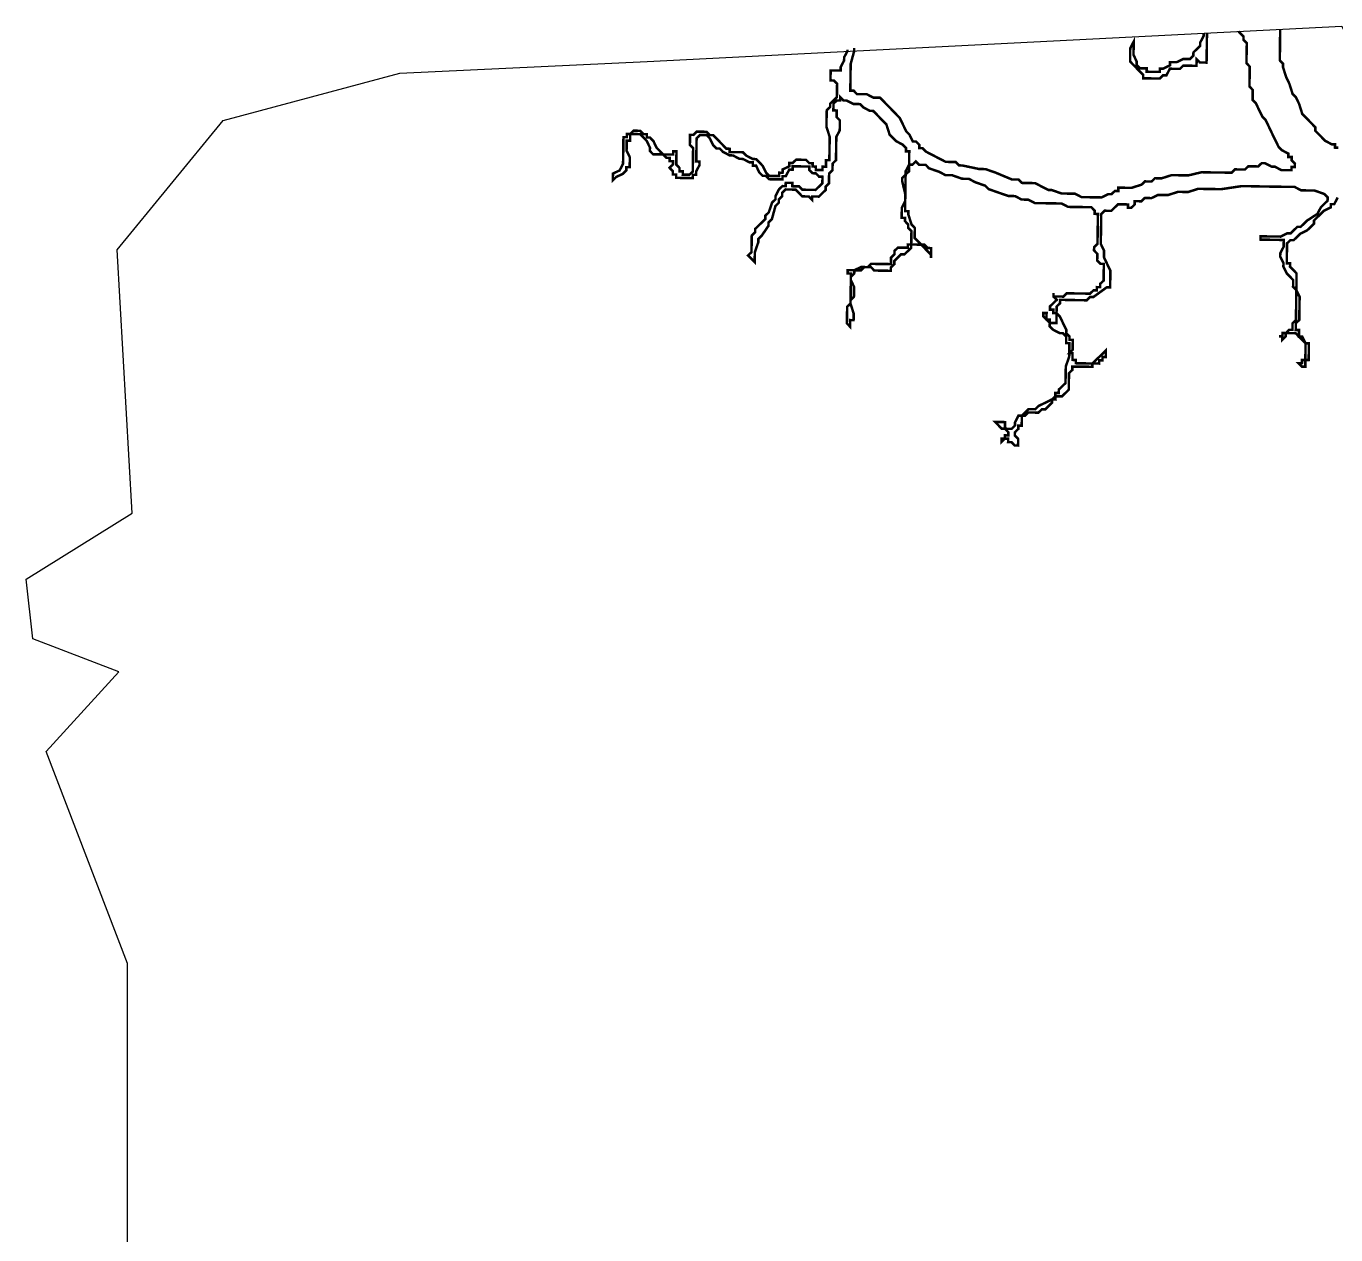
# Model space of a CAD drawing. Header units: metres. Extents: x 266585 to 279238, y 2117616 to 2127268.
# Drawn here: x 266612 to 268180, y 2125820 to 2127268 of the extents above; entities that cross this region are included whole.
import ezdxf

# ---------------------------------------------------------------- set-up
doc = ezdxf.new("R2010")
doc.units = ezdxf.units.M
doc.layers.add('LOW TIDE LINE', color=5, linetype='Continuous')
doc.layers.add('village', color=3, linetype='Continuous')

msp = doc.modelspace()

# ---------------------------------------------------------------- linework, layer by layer
at = {"color": 3}
msp.add_lwpolyline([(266848, 2127154.9), (267059.5, 2127211.3)], dxfattribs=at)
at = {"layer": 'LOW TIDE LINE', "const_width": 3}
for points in [[(268113.5, 2127264), (268113.4, 2127258.6), (268113.3, 2127250.7), (268113.3, 2127246.7), (268113.2, 2127238.7), (268113.1, 2127234.8), (268113, 2127230.8), (268113, 2127226.8), (268116.9, 2127222.8), (268116.8, 2127218.8), (268120.6, 2127206.8), (268124.5, 2127198.7), (268128.3, 2127186.7), (268132.2, 2127182.7), (268136.1, 2127174.7), (268139.9, 2127162.7), (268143.8, 2127158.6), (268147.8, 2127154.6), (268151.7, 2127150.6), (268155.6, 2127146.5), (268155.5, 2127142.5), (268159.5, 2127138.5), (268167.3, 2127130.4), (268175.2, 2127126.3), (268179.2, 2127126.3), (268179.1, 2127122.3), (268183.1, 2127122.2)], [(267603.5, 2127241.7), (267603.5, 2127238.2), (267599.2, 2127222.4), (267599.2, 2127218.4), (267599.1, 2127214.4), (267599, 2127206.4), (267599, 2127202.4), (267598.9, 2127198.5), (267598.8, 2127194.5), (267598.8, 2127190.5), (267602.8, 2127190.4), (267606.7, 2127186.4), (267618.6, 2127186.2), (267626.5, 2127182.1), (267634.5, 2127182), (267638.4, 2127178), (267642.3, 2127173.9), (267646.3, 2127169.9), (267650.2, 2127165.9), (267654.1, 2127161.8), (267658, 2127157.8), (267665.8, 2127141.7), (267669.7, 2127137.7), (267673.5, 2127129.7), (267677.5, 2127129.6), (267681.4, 2127125.6), (267681.4, 2127121.6), (267685.4, 2127121.5), (267689.3, 2127117.5), (267697.2, 2127113.4), (267705.1, 2127109.3), (267713, 2127105.2), (267724.9, 2127105), (267728.9, 2127101), (267732.9, 2127100.9), (267752.7, 2127096.7), (267760.7, 2127096.5), (267772.5, 2127092.4), (267792.3, 2127084.1), (267800.3, 2127084), (267804.2, 2127080), (267816.2, 2127079.8), (267820.1, 2127079.7), (267828, 2127075.6), (267836, 2127071.5), (267839.9, 2127071.5), (267851.8, 2127067.3), (267859.8, 2127067.2), (267867.7, 2127067.1), (267875.6, 2127063), (267879.6, 2127062.9), (267887.6, 2127062.8), (267895.6, 2127062.7), (267899.5, 2127062.6), (267907.6, 2127066.5), (267911.5, 2127066.5), (267915.6, 2127070.4), (267919.6, 2127070.3), (267919.6, 2127074.3), (267927.6, 2127074.2), (267931.6, 2127074.1), (267935.5, 2127074.1), (267947.5, 2127077.9), (267951.6, 2127081.8), (267959.5, 2127081.7), (267963.6, 2127085.6), (267971.5, 2127085.5), (267983.5, 2127089.3), (268003.5, 2127089), (268019.4, 2127092.8), (268027.4, 2127092.6), (268035.4, 2127092.5), (268039.3, 2127092.5), (268051.3, 2127092.3), (268055.3, 2127092.2), (268059.3, 2127096.2), (268071.2, 2127096), (268075.3, 2127099.9), (268083.2, 2127099.8), (268087.2, 2127099.7), (268091.3, 2127103.7), (268095.2, 2127103.6), (268103.2, 2127099.5), (268107.1, 2127099.4), (268115, 2127095.3), (268119, 2127095.3), (268123, 2127095.2), (268127, 2127095.2), (268127, 2127099.1), (268131, 2127099.1), (268131.1, 2127103.1), (268127.2, 2127107.1), (268127.2, 2127111.1), (268123.2, 2127111.1), (268123.3, 2127115.1), (268115.4, 2127119.2), (268111.5, 2127123.3), (268107.6, 2127131.3), (268103.7, 2127139.3), (268099.9, 2127147.3), (268096, 2127155.4), (268092.1, 2127159.4), (268088.2, 2127167.4), (268084.4, 2127175.4), (268080.4, 2127179.5), (268080.5, 2127183.5), (268080.5, 2127187.4), (268080.6, 2127191.4), (268076.7, 2127195.5), (268076.8, 2127203.4), (268076.9, 2127207.4), (268076.9, 2127211.4), (268077, 2127219.4), (268073.1, 2127223.4), (268073.2, 2127227.4), (268073.2, 2127231.4), (268073.5, 2127247.3), (268069.5, 2127251.3), (268069.6, 2127255.3), (268065.7, 2127259.3), (268063.6, 2127261.4)], [(268025.9, 2127259.5), (268025.8, 2127255.9), (268025.7, 2127252), (268025.7, 2127248), (268025.6, 2127244), (268025.5, 2127236), (268025.5, 2127232.1), (268025.4, 2127228.1), (268025.3, 2127224.1), (268021.4, 2127224.2), (268017.4, 2127224.2), (268013.5, 2127228.2), (268013.4, 2127224.3), (268013.3, 2127220.3), (268009.4, 2127220.3), (268005.4, 2127220.4), (268001.4, 2127220.5), (267997.4, 2127220.5), (267993.4, 2127216.6), (267989.4, 2127216.7), (267985.4, 2127216.7), (267981.4, 2127216.8), (267977.3, 2127208.9), (267973.3, 2127208.9), (267969.3, 2127205), (267965.3, 2127205.1), (267961.3, 2127205.1), (267957.4, 2127205.2), (267953.4, 2127205.2), (267949.4, 2127205.3), (267949.5, 2127209.3), (267945.5, 2127213.3), (267941.6, 2127217.4), (267937.7, 2127221.4), (267933.8, 2127225.4), (267933.8, 2127229.4), (267933.9, 2127233.4), (267933.9, 2127237.4), (267934, 2127241.4), (267938.1, 2127249.3), (267938, 2127245.3), (267938, 2127241.3), (267937.9, 2127237.3), (267937.9, 2127233.3), (267941.7, 2127225.3), (267941.7, 2127221.3), (267945.6, 2127217.3), (267949.6, 2127217.2), (267953.6, 2127217.2), (267953.5, 2127213.2), (267957.5, 2127213.1), (267961.5, 2127213.1), (267965.4, 2127213), (267969.4, 2127213), (267969.5, 2127216.9), (267973.5, 2127216.9), (267981.5, 2127220.8), (267981.5, 2127224.7), (267985.5, 2127224.7), (267989.5, 2127224.6), (267997.5, 2127228.5), (268001.5, 2127228.4), (268005.5, 2127228.4), (268009.5, 2127232.3), (268009.6, 2127236.3), (268013.6, 2127240.2), (268017.7, 2127244.1), (268017.7, 2127248.1), (268021.8, 2127256), (268021.9, 2127259.3)], [(268182.3, 2127062.5), (268178.2, 2127054.6), (268174.2, 2127054.6), (268174.1, 2127050.7), (268166.1, 2127046.8), (268162.1, 2127042.9), (268158, 2127039), (268154, 2127035), (268153.9, 2127031), (268149.9, 2127027.1), (268145.8, 2127023.2), (268137.8, 2127019.3), (268129.7, 2127011.5), (268125.8, 2127011.5), (268121.7, 2127007.6), (268121.7, 2127003.6), (268121.6, 2126999.7), (268121.5, 2126995.7), (268121.5, 2126991.7), (268121.4, 2126987.7), (268121.4, 2126983.7), (268125.4, 2126983.7), (268125.3, 2126979.7), (268129.2, 2126975.7), (268133.1, 2126971.6), (268133.1, 2126967.6), (268132.9, 2126955.7), (268132.8, 2126951.7), (268136.7, 2126943.7), (268136.7, 2126939.7), (268136.6, 2126935.7), (268136.5, 2126927.8), (268136.4, 2126923.8), (268136.3, 2126915.8), (268132.3, 2126911.9), (268132.2, 2126907.9), (268132.1, 2126903.9), (268136.1, 2126903.9), (268136.1, 2126899.9), (268136, 2126895.9), (268140, 2126895.8), (268143.9, 2126887.8), (268147.8, 2126887.8), (268147.8, 2126883.8), (268147.7, 2126879.8), (268147.7, 2126875.8), (268147.6, 2126871.8), (268147.5, 2126867.9), (268143.6, 2126867.9), (268143.5, 2126863.9), (268143.5, 2126860), (268139.5, 2126860), (268135.5, 2126864), (268139.5, 2126864), (268139.6, 2126868), (268143.6, 2126867.9), (268143.6, 2126871.9), (268143.7, 2126875.9), (268143.7, 2126879.9), (268143.8, 2126883.8), (268143.9, 2126887.8), (268139.9, 2126891.9), (268136, 2126895.9), (268132.1, 2126899.9), (268128.1, 2126900), (268124.1, 2126900.1), (268120.1, 2126900.1), (268120.1, 2126896.1), (268116, 2126892.2), (268116.1, 2126896.2), (268112.1, 2126896.3), (268116.1, 2126896.2), (268116.2, 2126900.2), (268120.1, 2126900.1), (268124.2, 2126904), (268128.2, 2126904), (268128.2, 2126908), (268128.3, 2126911.9), (268132.3, 2126915.9), (268132.4, 2126919.9), (268132.6, 2126935.8), (268132.7, 2126939.8), (268132.7, 2126943.7), (268132.8, 2126947.7), (268132.8, 2126951.7), (268128.9, 2126955.7), (268129, 2126959.7), (268129, 2126963.7), (268121.2, 2126971.8), (268117.3, 2126979.8), (268117.4, 2126983.8), (268113.5, 2126991.8), (268113.6, 2126995.8), (268117.7, 2127003.7), (268117.7, 2127007.7), (268117.8, 2127011.7), (268113.8, 2127011.7), (268101.9, 2127011.9), (268097.9, 2127012), (268093.9, 2127012), (268089.9, 2127012.1), (268090, 2127016.1), (268094, 2127016), (268097.9, 2127015.9), (268109.9, 2127015.8), (268113.9, 2127015.7), (268121.9, 2127019.6), (268125.9, 2127019.5), (268129.9, 2127023.4), (268134, 2127027.4), (268137.9, 2127027.3), (268146, 2127035.1), (268158.1, 2127042.9), (268162.2, 2127050.8), (268166.2, 2127054.8), (268170.2, 2127058.7), (268170.3, 2127062.7), (268166.4, 2127066.7), (268154.5, 2127070.9), (268150.5, 2127070.9), (268138.6, 2127071.1), (268130.7, 2127075.2), (268122.7, 2127075.3), (268114.7, 2127075.4), (268106.8, 2127075.5), (268094.8, 2127075.7), (268082.9, 2127075.9), (268078.9, 2127076), (268067, 2127076.1), (268043, 2127072.5), (268015.2, 2127072.9), (268003.2, 2127069.1), (267991.2, 2127069.3), (267979.2, 2127065.5), (267967.3, 2127065.6), (267959.3, 2127061.8), (267951.3, 2127061.9), (267947.2, 2127058), (267939.3, 2127058.1), (267939.2, 2127054.1), (267935.2, 2127050.2), (267931.2, 2127050.2), (267931.3, 2127054.2), (267927.3, 2127054.3), (267923.3, 2127054.3), (267919.3, 2127054.4), (267915.3, 2127050.5), (267911.2, 2127046.5), (267907.3, 2127046.6), (267903.3, 2127046.7), (267899.2, 2127042.7), (267899.2, 2127038.8), (267899.1, 2127034.8), (267899.1, 2127030.8), (267899, 2127026.8), (267898.8, 2127014.9), (267898.7, 2127006.9), (267902.6, 2126998.9), (267902.5, 2126990.9), (267906.3, 2126982.9), (267910.2, 2126974.9), (267910.1, 2126970.9), (267910.1, 2126966.9), (267910, 2126962.9), (267910, 2126958.9), (267909.9, 2126955), (267905.9, 2126955), (267889.8, 2126943.3), (267885.8, 2126943.4), (267881.8, 2126939.4), (267869.9, 2126939.6), (267865.9, 2126939.7), (267861.9, 2126939.7), (267857.9, 2126939.8), (267853.9, 2126939.9), (267850, 2126939.9), (267849.9, 2126935.9), (267845.9, 2126932), (267845.7, 2126924), (267849.7, 2126920), (267853.5, 2126912), (267857.4, 2126904), (267857.3, 2126900), (267861.3, 2126895.9), (267861.2, 2126892), (267865.2, 2126891.9), (267865.1, 2126887.9), (267865.1, 2126883.9), (267865, 2126880), (267861, 2126876), (267864.9, 2126876), (267864.9, 2126872), (267864.8, 2126868), (267868.8, 2126867.9), (267868.8, 2126864), (267872.7, 2126863.9), (267876.7, 2126863.9), (267880.7, 2126863.8), (267884.7, 2126863.7), (267888.7, 2126863.7), (267892.7, 2126867.6), (267896.7, 2126871.5), (267900.8, 2126875.4), (267904.8, 2126879.4), (267904.8, 2126875.4), (267904.7, 2126871.4), (267900.7, 2126871.5), (267900.7, 2126867.5), (267896.7, 2126867.5), (267896.6, 2126863.6), (267888.7, 2126863.7), (267888.6, 2126859.7), (267884.6, 2126859.8), (267876.7, 2126859.9), (267868.7, 2126860), (267864.7, 2126860), (267864.7, 2126856.1), (267860.6, 2126852.1), (267860.6, 2126848.2), (267860.4, 2126840.2), (267860.4, 2126836.2), (267860.3, 2126832.2), (267856.3, 2126828.3), (267852.2, 2126824.4), (267848.3, 2126824.4), (267844.3, 2126824.5), (267844.2, 2126820.5), (267840.2, 2126820.6), (267840.2, 2126816.6), (267836.2, 2126812.7), (267832.1, 2126808.7), (267828.1, 2126808.8), (267824.1, 2126804.9), (267820.1, 2126804.9), (267816.1, 2126805), (267812.1, 2126805.1), (267808.1, 2126801.1), (267804.1, 2126801.2), (267804.1, 2126797.2), (267804, 2126789.2), (267800, 2126789.3), (267799.9, 2126785.3), (267795.9, 2126781.4), (267795.8, 2126777.4), (267799.7, 2126773.4), (267799.7, 2126769.4), (267799.6, 2126765.4), (267795.6, 2126765.5), (267791.7, 2126769.5), (267787.7, 2126769.6), (267787.8, 2126773.6), (267783.8, 2126773.6), (267779.8, 2126769.7), (267779.8, 2126773.7), (267783.8, 2126773.6), (267783.9, 2126777.6), (267787.9, 2126777.5), (267787.9, 2126781.5), (267784, 2126785.6), (267780, 2126785.6), (267776.1, 2126789.7), (267772.2, 2126793.7), (267776.1, 2126793.6), (267780.1, 2126793.6), (267784.1, 2126793.5), (267784, 2126785.6), (267788, 2126785.5), (267792, 2126785.4), (267796, 2126789.4), (267796, 2126793.3), (267800.1, 2126801.2), (267804.1, 2126801.2), (267808.2, 2126805.1), (267812.2, 2126809), (267820.2, 2126808.9), (267824.2, 2126812.8), (267832.2, 2126816.7), (267840.2, 2126820.6), (267844.3, 2126824.5), (267844.3, 2126828.5), (267848.3, 2126828.4), (267848.4, 2126832.4), (267852.4, 2126836.3), (267856.5, 2126840.3), (267856.5, 2126844.2), (267856.6, 2126848.2), (267856.6, 2126852.2), (267856.7, 2126856.2), (267856.8, 2126860.2), (267860.9, 2126872), (267861, 2126876), (267861.1, 2126884), (267861.1, 2126888), (267857.2, 2126888), (267857.2, 2126892), (267857.3, 2126896), (267853.4, 2126900), (267849.4, 2126900.1), (267841.5, 2126904.2), (267837.5, 2126908.2), (267837.6, 2126912.2), (267833.7, 2126916.3), (267829.8, 2126920.3), (267829.8, 2126924.3), (267833.8, 2126924.2), (267833.7, 2126920.2), (267833.7, 2126916.3), (267837.7, 2126916.2), (267837.6, 2126912.2), (267841.6, 2126912.2), (267845.6, 2126912.1), (267845.6, 2126916.1), (267845.7, 2126920.1), (267845.7, 2126924), (267841.8, 2126924.1), (267841.8, 2126928.1), (267837.8, 2126928.1), (267837.9, 2126932.1), (267841.9, 2126936), (267846, 2126940), (267842.1, 2126944), (267842.1, 2126948), (267842.1, 2126944), (267846, 2126944), (267850, 2126943.9), (267854, 2126943.8), (267858, 2126947.8), (267862, 2126947.7), (267870, 2126947.6), (267874, 2126947.5), (267877.9, 2126947.5), (267881.9, 2126947.4), (267885.9, 2126947.4), (267889.9, 2126951.3), (267893.9, 2126951.2), (267894, 2126955.2), (267898, 2126955.1), (267898, 2126959.1), (267902.1, 2126963), (267902.1, 2126967), (267902.2, 2126971), (267902.2, 2126975), (267902.3, 2126979), (267902.4, 2126983), (267898.4, 2126983), (267894.4, 2126987.1), (267894.5, 2126991), (267894.6, 2126995), (267890.6, 2126999.1), (267890.7, 2127003), (267894.7, 2127007), (267895, 2127022.9), (267895, 2127026.9), (267895.1, 2127030.9), (267895.1, 2127034.8), (267895.2, 2127038.8), (267895.3, 2127042.8), (267891.3, 2127042.9), (267891.3, 2127046.8), (267887.4, 2127050.9), (267883.4, 2127050.9), (267879.5, 2127051), (267867.5, 2127051.2), (267863.5, 2127051.2), (267859.5, 2127051.3), (267851.6, 2127055.4), (267847.7, 2127055.4), (267835.7, 2127055.6), (267827.8, 2127055.7), (267819.8, 2127055.8), (267811.9, 2127059.9), (267803.9, 2127060.1), (267796, 2127064.2), (267788.1, 2127064.3), (267776.2, 2127068.4), (267764.3, 2127072.6), (267760.4, 2127076.6), (267748.5, 2127080.8), (267740.6, 2127084.9), (267732.6, 2127085), (267720.7, 2127089.2), (267712.8, 2127089.3), (267704.9, 2127093.4), (267693, 2127097.5), (267689.1, 2127101.6), (267685.1, 2127101.6), (267681.1, 2127101.7), (267677.2, 2127105.7), (267673.1, 2127101.8), (267669.2, 2127101.9), (267669.1, 2127097.9), (267669, 2127093.9), (267665, 2127090), (267664.8, 2127078), (267664.6, 2127062.1), (267664.5, 2127058.1), (267664.5, 2127054.1), (267664.4, 2127050.2), (267664.4, 2127046.2), (267668.3, 2127046.1), (267668.3, 2127042.1), (267672.1, 2127030.1), (267676, 2127026.1), (267675.9, 2127018.1), (267675.8, 2127014.1), (267679.8, 2127010.1), (267683.7, 2127006.1), (267687.7, 2127006), (267691.6, 2127002), (267695.6, 2127001.9), (267695.5, 2126997.9), (267695.5, 2126993.9), (267695.4, 2126990), (267695.5, 2126993.9), (267691.5, 2126998), (267687.6, 2127002), (267683.7, 2127006.1), (267679.7, 2127006.1), (267675.7, 2127006.2), (267671.7, 2127006.2), (267671.7, 2127002.3), (267667.6, 2126998.3), (267663.6, 2126994.4), (267659.6, 2126994.5), (267655.6, 2126990.5), (267651.5, 2126986.6), (267651.5, 2126982.6), (267647.4, 2126978.7), (267647.4, 2126974.7), (267643.4, 2126974.8), (267639.4, 2126974.8), (267631.5, 2126975), (267627.5, 2126975), (267623.6, 2126979.1), (267619.6, 2126979.1), (267615.6, 2126979.2), (267611.6, 2126975.3), (267607.6, 2126975.3), (267603.6, 2126975.4), (267603.5, 2126971.4), (267599.5, 2126967.5), (267599.4, 2126963.5), (267603.3, 2126955.5), (267603.2, 2126951.5), (267603.2, 2126947.5), (267603.1, 2126943.5), (267599.1, 2126939.6), (267599, 2126935.6), (267602.8, 2126923.6), (267602.8, 2126919.6), (267602.7, 2126915.6), (267598.7, 2126915.7), (267598.6, 2126907.7), (267594.7, 2126911.8), (267594.8, 2126915.8), (267594.8, 2126919.7), (267594.9, 2126923.7), (267595, 2126931.7), (267599, 2126935.6), (267599.3, 2126951.5), (267599.3, 2126955.5), (267599.4, 2126959.5), (267599.5, 2126967.5), (267599.6, 2126971.5), (267595.6, 2126971.5), (267595.6, 2126975.5), (267599.6, 2126975.4), (267603.6, 2126975.4), (267611.6, 2126979.2), (267615.6, 2126979.2), (267619.6, 2126979.1), (267623.6, 2126983), (267627.6, 2126983), (267631.6, 2126982.9), (267639.5, 2126982.8), (267643.5, 2126982.8), (267647.5, 2126982.7), (267647.6, 2126986.7), (267647.6, 2126990.7), (267651.7, 2126994.6), (267651.7, 2126998.6), (267655.8, 2127002.5), (267659.7, 2127002.4), (267663.7, 2127002.4), (267667.7, 2127002.3), (267667.8, 2127006.3), (267671.7, 2127006.2), (267671.8, 2127010.2), (267671.9, 2127014.2), (267671.9, 2127018.2), (267672, 2127022.2), (267668, 2127026.2), (267668.1, 2127030.2), (267664.2, 2127034.2), (267664.2, 2127038.2), (267660.3, 2127038.3), (267660.3, 2127042.2), (267660.4, 2127046.2), (267660.4, 2127050.2), (267664.5, 2127058.1), (267664.6, 2127062.1), (267664.7, 2127066.1), (267660.9, 2127082.1), (267661, 2127086), (267665, 2127090), (267665.1, 2127094), (267669.2, 2127101.9), (267669.2, 2127105.8), (267669.3, 2127109.8), (267669.3, 2127113.8), (267669.4, 2127117.8), (267665.4, 2127117.8), (267665.5, 2127121.8), (267661.5, 2127125.9), (267653.6, 2127130), (267649.7, 2127134), (267645.8, 2127138), (267642, 2127150), (267638.1, 2127154.1), (267634.1, 2127158.1), (267630.2, 2127162.2), (267626.3, 2127166.2), (267622.3, 2127166.3), (267614.4, 2127170.4), (267610.5, 2127174.4), (267602.5, 2127174.5), (267594.6, 2127178.6), (267590.6, 2127178.7), (267586.7, 2127182.7), (267586.7, 2127178.7), (267582.7, 2127178.8), (267578.6, 2127174.9), (267578.6, 2127170.9), (267578.5, 2127166.9), (267582.5, 2127166.8), (267582.4, 2127158.9), (267586.3, 2127154.8), (267586.2, 2127146.9), (267586.1, 2127142.9), (267582, 2127135), (267581.9, 2127123), (267581.8, 2127119.1), (267581.7, 2127111.1), (267581.6, 2127107.1), (267577.6, 2127103.2), (267577.5, 2127095.2), (267573.4, 2127091.3), (267573.3, 2127079.4), (267569.2, 2127075.4), (267569.2, 2127071.5), (267565.1, 2127067.5), (267561.1, 2127063.6), (267557.1, 2127063.7), (267553.1, 2127063.7), (267553.1, 2127059.7), (267549.1, 2127063.8), (267545.2, 2127063.8), (267541.2, 2127063.9), (267533.3, 2127072), (267529.4, 2127072), (267525.4, 2127072.1), (267521.4, 2127072.2), (267517.3, 2127068.2), (267517.3, 2127064.3), (267513.3, 2127060.3), (267513.2, 2127056.3), (267509.2, 2127052.4), (267504.9, 2127036.6), (267500.9, 2127032.6), (267500.8, 2127028.6), (267492.7, 2127016.8), (267488.7, 2127012.9), (267488.6, 2127008.9), (267484.5, 2126997), (267484.4, 2126993), (267484.3, 2126989.1), (267484.3, 2126985.1), (267476.4, 2126993.2), (267480.5, 2126997.1), (267480.5, 2127001.1), (267480.6, 2127005.1), (267480.7, 2127013), (267480.8, 2127017), (267484.8, 2127020.9), (267484.9, 2127024.9), (267488.9, 2127028.8), (267497, 2127036.7), (267497, 2127040.7), (267501.1, 2127044.6), (267505.2, 2127056.5), (267509.3, 2127060.4), (267509.3, 2127064.4), (267513.4, 2127072.3), (267517.5, 2127076.2), (267521.4, 2127076.1), (267521.5, 2127080.1), (267525.5, 2127080.1), (267529.5, 2127080), (267529.4, 2127076), (267537.4, 2127075.9), (267541.3, 2127071.9), (267545.3, 2127071.8), (267549.3, 2127071.7), (267553.2, 2127071.7), (267557.2, 2127071.6), (267561.3, 2127075.6), (267565.3, 2127079.5), (267565.4, 2127083.5), (267565.4, 2127087.4), (267561.4, 2127087.5), (267557.5, 2127091.5), (267553.5, 2127091.6), (267549.6, 2127095.6), (267549.7, 2127099.6), (267545.7, 2127099.7), (267541.7, 2127099.7), (267537.7, 2127099.8), (267533.7, 2127099.9), (267529.8, 2127099.9), (267529.7, 2127095.9), (267525.7, 2127096), (267521.6, 2127088.1), (267517.6, 2127088.1), (267517.6, 2127084.2), (267513.6, 2127084.2), (267509.6, 2127084.3), (267505.6, 2127084.3), (267501.7, 2127084.4), (267497.7, 2127088.4), (267493.8, 2127088.5), (267489.8, 2127092.5), (267486, 2127100.6), (267482, 2127100.6), (267482, 2127104.6), (267478.1, 2127104.7), (267470.2, 2127108.7), (267466.2, 2127108.8), (267458.3, 2127112.9), (267454.3, 2127113), (267446.4, 2127117.1), (267442.5, 2127121.1), (267438.5, 2127121.2), (267434.6, 2127125.2), (267430.7, 2127133.2), (267426.8, 2127137.3), (267422.8, 2127137.3), (267418.8, 2127137.4), (267414.8, 2127133.5), (267414.7, 2127129.5), (267414.7, 2127125.5), (267414.6, 2127121.5), (267414.5, 2127117.5), (267414.4, 2127105.6), (267418.3, 2127105.5), (267418.3, 2127101.5), (267414.2, 2127093.6), (267414.1, 2127089.7), (267410.2, 2127089.7), (267410.1, 2127085.7), (267406.1, 2127085.8), (267402.1, 2127085.8), (267398.1, 2127085.9), (267394.2, 2127086), (267390.2, 2127086), (267390.2, 2127090), (267386.3, 2127090.1), (267386.3, 2127094), (267382.4, 2127098.1), (267386.4, 2127102), (267386.5, 2127106), (267382.5, 2127106), (267382.6, 2127110), (267378.6, 2127110.1), (267374.7, 2127114.1), (267370.7, 2127114.2), (267366.7, 2127114.2), (267362.7, 2127114.3), (267358.8, 2127118.3), (267358.9, 2127122.3), (267355, 2127130.3), (267351.1, 2127134.4), (267347.2, 2127138.4), (267343.2, 2127138.5), (267339.2, 2127138.5), (267335.2, 2127138.6), (267335.2, 2127134.6), (267335.1, 2127130.6), (267331.1, 2127130.7), (267331.1, 2127126.7), (267331, 2127122.7), (267330.9, 2127118.8), (267334.8, 2127110.7), (267334.7, 2127102.8), (267334.6, 2127098.8), (267330.6, 2127098.8), (267330.6, 2127094.9), (267326.5, 2127090.9), (267318.5, 2127087.1), (267314.5, 2127083.1), (267314.6, 2127091.1), (267322.6, 2127095), (267326.7, 2127102.9), (267326.8, 2127110.8), (267326.9, 2127114.8), (267327, 2127118.8), (267327, 2127122.8), (267327.1, 2127130.8), (267327.2, 2127134.7), (267331.2, 2127134.7), (267331.2, 2127138.7), (267335.2, 2127138.6), (267339.2, 2127142.5), (267343.2, 2127142.5), (267347.2, 2127142.4), (267351.1, 2127138.4), (267355.1, 2127138.3), (267355.1, 2127134.3), (267359, 2127134.3), (267363, 2127130.2), (267366.8, 2127122.2), (267370.7, 2127118.2), (267374.7, 2127114.1), (267378.7, 2127114.1), (267382.6, 2127114), (267386.6, 2127114), (267386.7, 2127117.9), (267390.7, 2127117.9), (267390.6, 2127113.9), (267390.5, 2127109.9), (267390.5, 2127105.9), (267390.4, 2127102), (267394.3, 2127097.9), (267394.3, 2127093.9), (267398.3, 2127093.9), (267398.2, 2127089.9), (267402.2, 2127089.8), (267406.2, 2127089.8), (267410.2, 2127093.7), (267410.3, 2127097.7), (267410.3, 2127101.7), (267410.4, 2127105.6), (267410.4, 2127109.6), (267410.6, 2127121.6), (267406.7, 2127125.6), (267406.8, 2127129.6), (267406.8, 2127133.6), (267406.9, 2127137.6), (267410.9, 2127137.5), (267414.9, 2127141.4), (267418.9, 2127141.4), (267422.9, 2127141.3), (267426.8, 2127141.2), (267430.8, 2127137.2), (267434.7, 2127137.1), (267438.7, 2127133.1), (267446.5, 2127125), (267450.4, 2127121), (267454.4, 2127120.9), (267454.4, 2127116.9), (267458.3, 2127116.9), (267470.3, 2127116.7), (267474.2, 2127112.7), (267482.1, 2127108.6), (267486.1, 2127108.5), (267490, 2127104.5), (267493.9, 2127100.4), (267497.8, 2127092.4), (267501.7, 2127088.4), (267505.7, 2127088.3), (267509.7, 2127088.3), (267513.7, 2127088.2), (267513.7, 2127092.2), (267517.7, 2127092.1), (267517.8, 2127096.1), (267525.8, 2127100), (267525.8, 2127104), (267529.8, 2127103.9), (267533.9, 2127107.8), (267537.8, 2127107.8), (267541.8, 2127107.7), (267545.8, 2127107.6), (267549.7, 2127103.6), (267553.7, 2127103.5), (267553.6, 2127099.6), (267557.6, 2127099.5), (267557.6, 2127095.5), (267561.5, 2127095.5), (267565.5, 2127095.4), (267565.6, 2127099.4), (267569.6, 2127099.3), (267569.6, 2127103.3), (267569.7, 2127107.3), (267573.7, 2127107.2), (267573.8, 2127115.2), (267573.8, 2127119.2), (267573.9, 2127123.2), (267574, 2127127.1), (267574, 2127131.1), (267574.1, 2127135.1), (267570.3, 2127147.1), (267570.3, 2127151.1), (267570.4, 2127159.1), (267570.5, 2127163), (267570.6, 2127167), (267574.6, 2127170.9), (267574.7, 2127174.9), (267582.7, 2127182.8), (267582.8, 2127186.8), (267582.9, 2127190.7), (267582.9, 2127194.7), (267583, 2127198.7), (267579, 2127202.7), (267575.1, 2127202.8), (267575.1, 2127206.8), (267575.2, 2127210.8), (267575.2, 2127214.7), (267579.2, 2127214.7), (267583.2, 2127214.6), (267587.2, 2127214.6), (267587.2, 2127218.5), (267591.3, 2127226.5), (267591.4, 2127230.4), (267595.5, 2127238.3), (267595.5, 2127239.4)]]:
    msp.add_lwpolyline(points, dxfattribs=at)
at = {"layer": 'village', "color": 3}
for points in [[(267059.5, 2127211.3, 0), (267355.5, 2127225.4, 0), (268187.2, 2127267.7, 0), (268257.7, 2127112.7, 0), (268581.9, 2127126.8, 0), (269075.3, 2126943.5, 0), (269357.3, 2126802.5, 0), (269441.8, 2126675.7, 0), (269357.3, 2126379.6, 0), (269159.9, 2126351.4, 0), (269068.7, 2125976.3, 0)], [(266733.3, 2125794, 0), (266733.3, 2126144.9, 0), (266635.9, 2126399, 0), (266723.1, 2126494.2, 0), (266620, 2126533.8, 0), (266612.1, 2126605.2, 0), (266739, 2126684.5, 0), (266721.2, 2126999.9, 0), (266848, 2127154.9, 0)]]:
    msp.add_polyline3d(points, dxfattribs=at)

doc.saveas('drawing.dxf')
